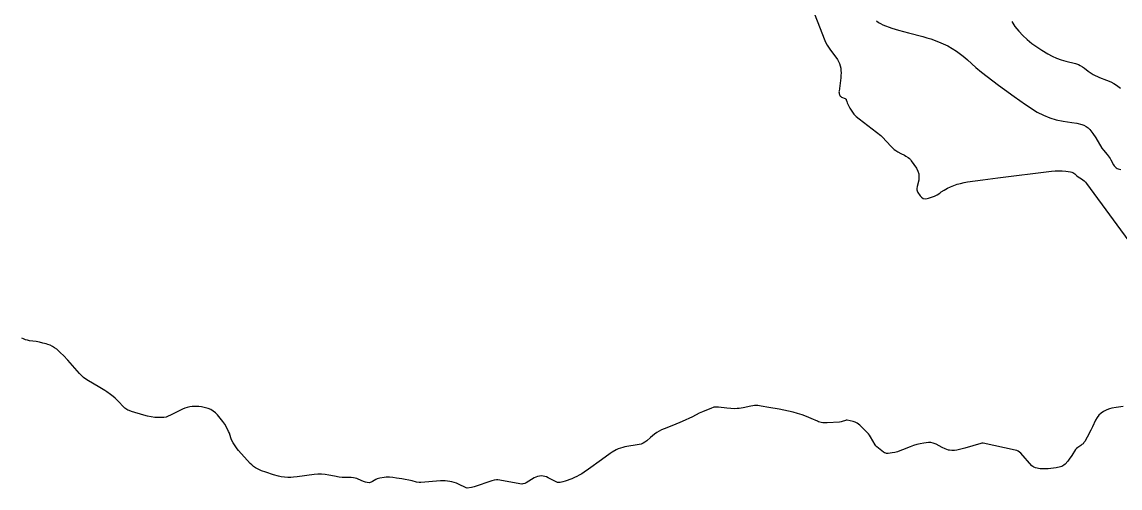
# Model space of a CAD drawing. Header units: centimetres. Extents: x 0 to 1311401, y -389375 to 85618.
# Drawn here: x 636992 to 657958, y -165903 to -157014 of the extents above; entities that cross this region are included whole.
import ezdxf

# ---------------------------------------------------------------- set-up
doc = ezdxf.new("R2010")
doc.units = ezdxf.units.CM
doc.header["$LTSCALE"] = 4
doc.layers.add('CURVAS-INTERMEDIARIAS', color=39, linetype='Continuous')

msp = doc.modelspace()

# ---------------------------------------------------------------- linework, layer by layer
at = {"layer": 'CURVAS-INTERMEDIARIAS'}
for points, elevation in [([(652027.911, -156617.696), (652322.294, -157365.777), (652341.928, -157410.156), (652363.929, -157453.188), (652389.472, -157494.219), (652417.378, -157533.924), (652560.915, -157727.651), (652584.646, -157766.422), (652604.139, -157806.843), (652617.283, -157849.76), (652626.2, -157894.328), (652630.03, -157940.207), (652631.581, -157986.081), (652629.71, -158031.931), (652625.559, -158077.785), (652592.969, -158331.717), (652591.916, -158348.996), (652592.369, -158366.136), (652595.101, -158383.06), (652599.338, -158399.846), (652606.531, -158414.897), (652615.759, -158428.094), (652628.058, -158438.494), (652642.393, -158447.03), (652708.988, -158475.627), (652718.55, -158481.64), (652726.415, -158488.991), (652731.741, -158498.346), (652741.169, -158532.357), (652750.322, -158554.571), (652801.542, -158656.867), (652836.346, -158715.693), (652875.965, -158770.503), (652922.796, -158819.298), (652974.444, -158864.076), (653393.847, -159179.72), (653416.896, -159201.714), (653589.209, -159390.712), (653617.709, -159419.023), (653647.825, -159445.281), (653680.364, -159468.46), (653714.541, -159489.579), (653771.529, -159520.75), (653843.357, -159554.712), (653870.872, -159570.577), (653915.372, -159600.718), (653936.789, -159618.924), (653955.827, -159639.588), (653973.292, -159661.908), (654070.15, -159802.613), (654097.791, -159856.376), (654115.87, -159911.971), (654119.599, -159970.308), (654113.766, -160030.476), (654086.14, -160154.098), (654079.949, -160192.116), (654079.063, -160214.472), (654082.897, -160236.515), (654096.135, -160267.51), (654139.235, -160330.858), (654167.53, -160358.523), (654199.044, -160377.762), (654235.373, -160384.371), (654274.901, -160382.55), (654303.9, -160375.511), (654359.769, -160358.475), (654413.781, -160337.387), (654465.01, -160310.242), (654514.383, -160279.044), (654546.046, -160256.372), (654602.578, -160219.341), (654660.833, -160185.598), (654721.682, -160156.793), (654784.256, -160131.277), (654848.641, -160110.219), (654913.682, -160091.756), (654979.706, -160077.184), (655046.377, -160065.205), (655338.352, -160022.261), (655623.045, -159983.892), (656650.155, -159859.543), (656718.748, -159853.837), (656787.337, -159851.506), (656855.914, -159854.229), (656924.478, -159860.315), (657011.197, -159871.264), (657035.25, -159876.791), (657057.903, -159885.181), (657078.475, -159897.869), (657097.637, -159913.418), (657134.081, -159948.761), (657158.494, -159968.361), (657222.664, -160007.516), (657249.339, -160025.294), (657274.278, -160045.011), (657296.599, -160067.651), (657317.173, -160092.237), (658269.044, -161384.544)], 77538.659), ([(653307.713, -156994.745), (653344.359, -157023.07), (653384.601, -157045.979), (653427.25, -157065.288), (653601.698, -157129.849), (653666.012, -157151.974), (653731.297, -157171.096), (653919.027, -157221.468), (654193.502, -157291.216), (654270.617, -157313.506), (654346.883, -157338.528), (654489.477, -157390.466), (654579.868, -157428.454), (654667.879, -157470.929), (654752.307, -157520.13), (654834.356, -157573.817), (654936.188, -157648.033), (654991.834, -157691.685), (655045.675, -157737.538), (655203.776, -157879.409), (655313.099, -157969.471), (655528.095, -158137.864), (655638.047, -158221.667), (655749.196, -158303.877), (655935.407, -158438.039), (656044.514, -158514.237), (656154.634, -158588.899), (656378.946, -158732.094), (656495.227, -158793.705), (656615.186, -158844.949), (656740.653, -158880.638), (656869.79, -158905.949), (657039.231, -158928.092), (657133.595, -158944.133), (657226.441, -158967.402), (657270.13, -158984.482), (657310.909, -159006.071), (657347.297, -159034.419), (657380.773, -159067.288), (657440.226, -159143.173), (657492.952, -159223.43), (657610.335, -159417.689), (657642.784, -159460.452), (657714.185, -159541.28), (657753.345, -159592.265), (657770.075, -159617.521), (657785.023, -159643.866), (657832.721, -159740.485), (657843.598, -159756.551), (657856.558, -159770.995), (657870.906, -159784.348), (657886.925, -159795.728), (657903.676, -159805.673), (657921.538, -159813.442), (657972.423, -159828.546)], 77438.995), ([(655891.581, -157007.713), (655952.231, -157103.127), (656023.077, -157191.241), (656100.71, -157274.487), (656185.939, -157350.907), (656274.267, -157423.277), (656367.243, -157489.574), (656463.311, -157551.81), (656580.595, -157622.312), (656662.986, -157666.738), (656747.555, -157705.79), (656835.394, -157736.801), (656925.409, -157762.446), (657108.689, -157805.855), (657166.675, -157826.851), (657193.908, -157841.226), (657241.641, -157870.271), (657278.603, -157895.787), (657350.438, -157949.959), (657407.338, -157989.566), (657445.907, -158014.172), (657485.513, -158036.791), (657526.671, -158056.433), (657568.877, -158074.08), (657698.942, -158123.126), (657783.464, -158157.496), (657837.586, -158184.54), (657888.068, -158217.904), (657967.716, -158277.735)], 77339.331), ([(658015.474, -164349.713), (657884.04, -164366.525), (657804.127, -164381.167), (657755.525, -164394.365), (657708.456, -164412.266), (657645.641, -164441.995), (657596.737, -164474.222), (657553.591, -164511.82), (657519.053, -164557.464), (657490.275, -164608.469), (657434.248, -164734.517), (657401.892, -164801.766), (657331.188, -164933.253), (657284.556, -165014.415), (657269.093, -165037.12), (657251.662, -165057.91), (657231.296, -165075.827), (657208.972, -165091.832), (657151.779, -165128.275), (657124.617, -165151.484), (657110.267, -165170.411), (657040.59, -165281.857), (656989.895, -165354.618), (656961.754, -165388.835), (656907.6, -165448.004), (656888.16, -165465.353), (656867.258, -165480.242), (656844.163, -165491.422), (656819.607, -165500.143), (656741.644, -165516.189), (656585.266, -165534.384), (656548.41, -165537.103), (656474.491, -165538.937), (656430.523, -165537.141), (656401.385, -165533.411), (656372.794, -165526.661), (656344.566, -165517.89), (656309.576, -165503.208), (656291.939, -165492.683), (656276.192, -165479.498), (656061.322, -165237.609), (656039.287, -165217.04), (656013.9, -165200.787), (655986.117, -165188.622), (655956.984, -165180.201), (655343.403, -165047.679), (655321.673, -165047.517), (655300.344, -165051.442), (654992.775, -165140.244), (654842.568, -165180.335), (654796.509, -165188.541), (654749.737, -165189.743), (654703.296, -165183.942), (654680.628, -165178.327), (654619.036, -165156.441), (654564.988, -165132.117), (654447.708, -165069.663), (654427.995, -165060.448), (654387.363, -165044.815), (654345.477, -165035.802), (654302.633, -165036.26), (654210.187, -165047.594), (654143.033, -165058.674), (654076.842, -165073.377), (654012.082, -165093.503), (653948.296, -165117.245), (653805.477, -165177.258), (653756.662, -165195.505), (653707.125, -165211.075), (653656.493, -165222.642), (653605.14, -165231.522), (653528.143, -165241.685), (653501.714, -165241.942), (653488.783, -165239.524), (653463.629, -165230.57), (653440.3, -165217.556), (653345.397, -165144.295), (653315.916, -165118.276), (653298.152, -165099.002), (653282.703, -165077.947), (653194.173, -164925.239), (653175.05, -164897.353), (653153.934, -164870.933), (653131.501, -164845.496), (653083.968, -164796.765), (652987.068, -164704.467), (652938.736, -164664.618), (652903.41, -164643.905), (652864.232, -164631.976), (652746.743, -164610.824), (652732.283, -164610.038), (652718.082, -164612.848), (652653.269, -164636.39), (652635.995, -164641.074), (652600.505, -164646.164), (652364.597, -164661.781), (652310.268, -164661.649), (652283.321, -164658.618), (652252.993, -164653.371), (652203.918, -164639.939), (652180.151, -164630.938), (652063.284, -164579.363), (651969.362, -164540.794), (651886.268, -164509.281), (651801.583, -164482.32), (651715.707, -164459.232), (651629.036, -164439.353), (651449.335, -164402.078), (651250.737, -164369.939), (651107.725, -164339.308), (651042.156, -164330.502), (651009.273, -164328.888), (650976.527, -164329.377), (650943.979, -164333.024), (650911.568, -164338.784), (650761.165, -164373.133), (650722.675, -164380.527), (650683.981, -164386.12), (650645.004, -164389.016), (650605.821, -164390.12), (650527.301, -164387.344), (650449.073, -164380.081), (650288.431, -164360.505), (650254.67, -164358.374), (650220.894, -164360.163), (650204.186, -164362.773), (650187.72, -164366.319), (650155.787, -164377.175), (649986.906, -164448.63), (649921.595, -164478.212), (649794.693, -164545.056), (649600.395, -164636.698), (649430.943, -164707.186), (649251.004, -164775.464), (649203.488, -164795.127), (649157.528, -164817.611), (649113.891, -164844.314), (649071.8, -164873.837), (648991.023, -164938.376), (648920.614, -165004.505), (648888.033, -165029.622), (648852.766, -165050.078), (648815.286, -165063.577), (648776.1, -165072.931), (648505.281, -165119.477), (648461.917, -165128.84), (648419.389, -165140.758), (648378.141, -165156.501), (648337.718, -165174.798), (648260.309, -165218.686), (648223.305, -165243.33), (648056.085, -165368.017), (647810.724, -165543.855), (647723.851, -165602.768), (647679.109, -165630.18), (647633.726, -165656.571), (647587.317, -165681.049), (647540.218, -165703.992), (647492.07, -165724.663), (647365.587, -165771.628), (647317.423, -165786.073), (647271.471, -165797.431), (647244.112, -165800.364), (647216.893, -165796.34), (647203.502, -165792.073), (647165.065, -165775.092), (647041.936, -165707.047), (647009.582, -165692.355), (646976.348, -165681.17), (646941.784, -165675.263), (646906.328, -165672.869), (646870.993, -165676.133), (646836.694, -165683.004), (646803.921, -165695.275), (646772.185, -165711.153), (646616.805, -165805.98), (646592.467, -165816.15), (646557.717, -165825.411), (646533.405, -165827.154), (646496.492, -165822.444), (646119.281, -165750.271), (646075.265, -165746.317), (646053.295, -165747.894), (646009.515, -165756.328), (645966.328, -165768.247), (645628.893, -165881.076), (645576.187, -165892.95), (645495.477, -165902.965), (645475.771, -165898.595), (645327.621, -165829.436), (645286.663, -165812.222), (645244.992, -165797.219), (645202.283, -165785.53), (645158.872, -165776.053), (645114.835, -165769.966), (645070.701, -165766.102), (645026.393, -165765.601), (644981.984, -165767.341), (644609.28, -165796.539), (644573.668, -165797.128), (644523.77, -165790.506), (644503.247, -165785.895), (644463.162, -165773.008), (644442.691, -165768.062), (644246.602, -165730.953), (644141.085, -165713.126), (644075.372, -165703.787), (644009.276, -165697.893), (643988.275, -165697.349), (643943.2, -165697.76), (643910.361, -165700.897), (643825.676, -165715.093), (643799.247, -165721.553), (643773.606, -165730.003), (643749.146, -165741.438), (643687.6, -165779.225), (643661.549, -165793.518), (643643.218, -165799.862), (643623.889, -165801.572), (643581.098, -165798.067), (643554.494, -165791.096), (643515.595, -165776.452), (643414.015, -165732.647), (643383.16, -165721.253), (643351.779, -165712.163), (643319.596, -165706.533), (643278.81, -165702.821), (643220.624, -165701.672), (643133.492, -165704.207), (643104.647, -165703.116), (643047.491, -165694.414), (642959.347, -165675.813), (642849.369, -165655.034), (642779.695, -165645.409), (642709.907, -165640.242), (642639.939, -165641.762), (642569.856, -165647.74), (642246.926, -165690.814), (642175.884, -165698.469), (642128.388, -165701.838), (642067.159, -165702.185), (642006.123, -165697.702), (641940.842, -165688.219), (641888.791, -165676.467), (641792.349, -165649.949), (641646.194, -165603.516), (641565.218, -165573.489), (641525.794, -165555.92), (641486.913, -165537.064), (641449.837, -165515.399), (641414.582, -165491.343), (641382.066, -165463.7), (641351.371, -165433.666), (641127.5, -165190.024), (641099.352, -165156.346), (641074.47, -165120.19), (641025.495, -165039.814), (640995.996, -164983.934), (640980.027, -164945.117), (640952.222, -164859.044), (640938.701, -164824.591), (640922.765, -164791.192), (640863.478, -164686.919), (640828.362, -164634.228), (640724.932, -164509.295), (640686.74, -164469.586), (640643.758, -164435.125), (640596.33, -164407.615), (640544.896, -164388.619), (640497.198, -164375.522), (640421.11, -164357.273), (640369.797, -164348.384), (640343.985, -164345.846), (640292.072, -164345.805), (640244.569, -164348.656), (640195.559, -164354.624), (640147.581, -164364.442), (640101.156, -164380.009), (640055.753, -164399.423), (639827.078, -164516.52), (639785.274, -164534.835), (639742.409, -164548.85), (639697.943, -164556.387), (639652.409, -164559.612), (639600.575, -164559.414), (639528.773, -164555.932), (639457.629, -164548.235), (639387.456, -164534.23), (639317.92, -164516.015), (639085.174, -164443.779), (639038.679, -164426.637), (639016.248, -164416.17), (638973.25, -164391.668), (638953.239, -164377.371), (638934.684, -164361.224), (638829.23, -164249.174), (638772.295, -164191.866), (638731.852, -164156.444), (638683.084, -164118.734), (638611.084, -164067.217), (638573.984, -164043.105), (638444.253, -163965.145), (638260.684, -163858.167), (638213.847, -163828.061), (638169.287, -163795.172), (638128.121, -163758.117), (638089.222, -163718.287), (637865.727, -163463.718), (637786.309, -163377.679), (637730.944, -163322.738), (637702.126, -163296.477), (637656.025, -163256.676), (637616.346, -163227.212), (637574.734, -163201.355), (637530.197, -163180.906), (637483.736, -163164.075), (637453.484, -163155.234), (637390.08, -163138.274), (637326.251, -163123.292), (637261.792, -163111.275), (637138.438, -163093.56), (637098.736, -163085.893), (637060.073, -163075.184), (637022.967, -163059.939), (636992.216, -163044.346)], 77538.659)]:
    msp.add_lwpolyline(points, dxfattribs=dict(at, elevation=elevation))

doc.saveas('drawing.dxf')
